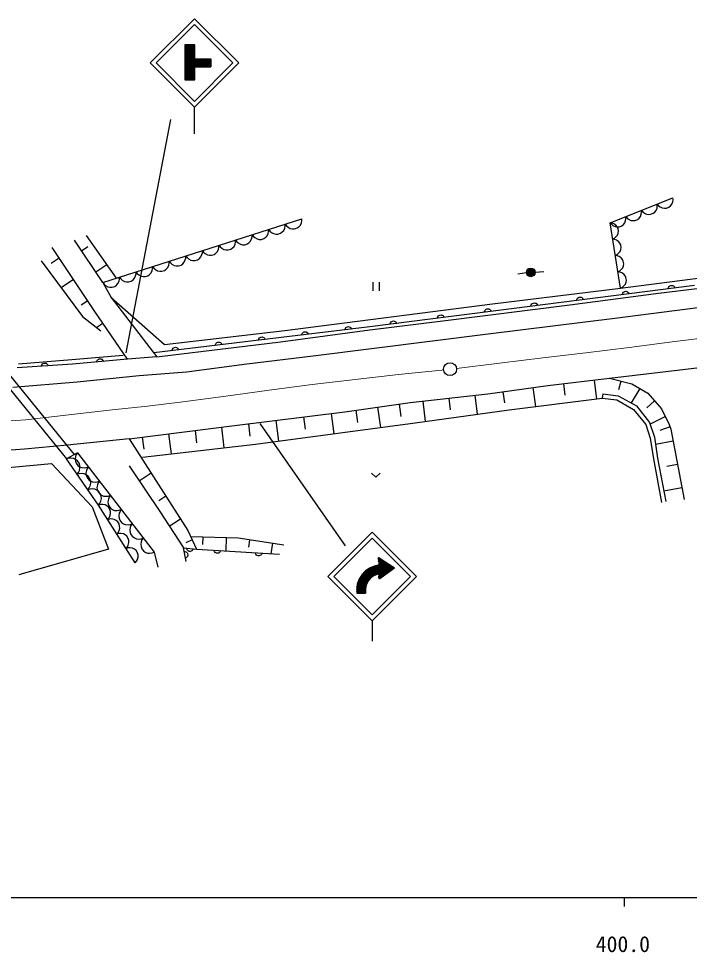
# Model space of a CAD drawing. Units: millimetres, scale not verified. Extents: x 40000 to 680000, y 20000 to 380000.
# Drawn here: x 398430 to 475478, y 198715 to 306004 of the extents above; entities that cross this region are included whole.
import ezdxf
from ezdxf.enums import TextEntityAlignment as Align

# ---------------------------------------------------------------- set-up
doc = ezdxf.new("R2010")
doc.units = ezdxf.units.MM
doc.header["$LTSCALE"] = 1000
doc.linetypes.add('CHAIN', pattern=[18.5, 12, -1.5, 3.5, -1.5])
for name, color, linetype, lineweight in [('M-BGD', 7, 'Continuous', 25), ('M-BMK', 2, 'CHAIN', 13), ('M-BMK-SRVR', 3, 'Continuous', 25), ('M-STR-STRC', 7, 'Continuous', 25), ('M-TTL-BAND', 7, 'Continuous', 25)]:
    doc.layers.add(name, color=color, linetype=linetype, lineweight=lineweight)
doc.styles.add('ＭＳ ゴシック', font='')
doc.styles.get('ＭＳ ゴシック').set_extended_font_data('MS Gothic')

# ---------------------------------------------------------------- blocks, each defined once
blk = doc.blocks.new('BUHIN76')
at = {"color": 7, "linetype": 'Continuous', "lineweight": 25}
blk.add_lwpolyline([(-397, -51), (-377, 44), (-339, 128), (-275, 225), (-194, 284), (-104, 323), (19, 339), (116, 323), (209, 287), (298, 210), (355, 138), (397, 51)], dxfattribs=at)
blk = doc.blocks.new('BUHIN77')
at = {"color": 7, "linetype": 'Continuous', "lineweight": 25}
blk.add_lwpolyline([(-397, -48), (-376, 48), (-338, 131), (-273, 227), (-191, 285), (-101, 324), (22, 339), (118, 322), (212, 285), (299, 207), (356, 135), (397, 48)], dxfattribs=at)

msp = doc.modelspace()

# ---------------------------------------------------------------- hatches: boundary and pattern name
at = {"layer": 'M-STR-STRC'}
h = msp.add_hatch(dxfattribs=at)
h.set_pattern_fill('USER', color=256, style=0, pattern_type=2)
h.set_pattern_definition([(225, (418683, 302983), (70.7107, -70.7107), [])])
h.paths.add_polyline_path([(417532, 298994), (418683, 298994), (418683, 300452), (420524, 300452), (420524, 301372), (418683, 301372), (418683, 302983), (417532, 302983)])
h = msp.add_hatch(dxfattribs=at)
h.set_pattern_fill('USER', color=256, style=0, pattern_type=2)
h.set_pattern_definition([(115.8225, (438281, 240595), (-90.0148, -43.5584), [])])
h.paths.add_polyline_path([(437265, 239990), (438282, 239990), (438281, 240595), (438511, 241258), (439100, 241901), (439495, 242111), (439861, 242214), (439804, 241756), (439912, 241691), (441625, 242905), (439839, 244048), (439734, 243978), (439861, 243234), (439120, 243047), (438355, 242603), (437910, 242160), (437502, 241492), (437322, 240946), (437260, 240547)])

# ---------------------------------------------------------------- linework, layer by layer
at = {"layer": 'M-BGD'}
for p, q in [((466376, 282556), (473598, 285407)), ((408108, 275693), (430966, 283015)), ((467582, 275051), (466376, 282556)), ((408108, 275693), (404843, 280542)), ((406178, 281086), (409649, 276187)), ((407182, 272358), (402280, 279711)), ((405659, 279329), (406375, 279812)), ((400996, 278194), (405781, 271774)), ((403097, 278485), (402168, 277866)), ((407292, 276905), (408543, 277748)), ((457753, 276883), (458751, 276938)), ((467582, 275051), (485515, 277321)), ((404731, 276034), (403311, 275088)), ((456758, 276784), (455768, 276643)), ((471927, 274456), (485456, 276138)), ((408108, 275693), (409048, 273961)), ((439129, 275720), (439129, 274720)), ((439897, 274720), (439897, 275720)), ((452853, 273226), (467582, 275051)), ((476068, 275334), (455036, 272674)), ((409048, 273961), (413897, 267678)), ((409048, 273961), (415175, 268564)), ((461735, 273120), (471927, 274456)), ((483095, 273646), (466931, 271564)), ((406365, 273583), (405591, 273067)), ((429001, 270185), (452853, 273226)), ((455036, 272674), (438783, 270583)), ((447463, 271339), (461735, 273120)), ((405781, 271774), (407882, 270140)), ((410917, 266872), (407182, 272358)), ((466931, 271564), (452666, 269789)), ((408116, 270986), (407411, 270507)), ((438783, 270583), (413950, 267606)), ((438756, 270251), (447463, 271339)), ((415175, 268564), (429001, 270185)), ((428492, 268865), (438756, 270251)), ((452666, 269789), (432278, 267217)), ((414292, 267134), (428492, 268865)), ((410450, 267281), (404556, 266814)), ((413897, 267678), (414292, 267134)), ((432278, 267217), (424625, 266299)), ((394853, 266580), (403912, 255412)), ((395719, 267100), (404796, 255910)), ((404614, 266288), (398253, 265880)), ((404556, 266814), (398428, 266288)), ((410917, 266872), (404614, 266288)), ((414292, 267134), (410917, 266872)), ((424625, 266299), (417707, 265380)), ((466315, 264688), (486623, 267086)), ((417707, 265380), (412258, 264952)), ((405156, 264217), (397748, 263605)), ((412258, 264952), (405156, 264217)), ((459238, 263849), (466315, 264688)), ((461007, 264059), (461164, 262740)), ((464546, 264478), (464805, 262295)), ((466315, 264688), (468881, 264046)), ((467598, 264367), (467347, 263361)), ((468881, 264046), (470703, 262966)), ((443389, 261887), (452331, 262906)), ((452331, 262906), (459238, 263849)), ((454058, 263142), (454233, 261859)), ((457511, 263614), (457809, 261435)), ((465532, 262875), (465477, 262378)), ((465532, 262875), (467315, 262676)), ((469792, 263506), (468804, 261840)), ((470703, 262966), (472290, 261177)), ((435916, 260830), (443389, 261887)), ((444879, 262057), (445146, 259719)), ((447860, 262396), (448015, 261039)), ((450840, 262736), (451090, 260548)), ((454770, 261062), (465477, 262378)), ((465477, 262378), (467159, 262190)), ((467159, 262190), (469083, 261110)), ((467315, 262676), (469414, 261497)), ((471497, 262072), (470601, 261278)), ((423237, 259245), (435916, 260830)), ((437161, 261006), (437357, 259618)), ((439652, 261358), (439982, 259024)), ((442143, 261711), (442343, 260298)), ((443991, 259558), (454770, 261062)), ((469083, 261110), (470467, 259355)), ((469414, 261497), (470915, 259594)), ((472290, 261177), (473167, 259388)), ((427991, 259839), (428288, 257468)), ((431161, 260235), (431337, 258828)), ((434331, 260632), (434621, 258311)), ((472729, 260283), (470971, 259421)), ((411108, 257712), (423237, 259245)), ((418689, 258670), (418865, 257274)), ((421721, 259053), (422019, 256696)), ((424822, 259443), (425001, 258010)), ((425626, 257114), (443991, 259558)), ((470467, 259355), (470973, 257802)), ((470915, 259594), (471461, 257918)), ((473269, 259101), (472089, 258685)), ((473167, 259388), (473370, 258814)), ((473370, 258814), (474889, 250747)), ((411108, 257712), (404022, 256980)), ((411108, 257712), (417859, 247181)), ((412624, 257903), (412796, 256545)), ((415656, 258286), (415946, 255992)), ((470973, 257802), (471345, 255405)), ((471461, 257918), (471838, 255490)), ((399116, 256527), (393982, 256187)), ((404022, 256980), (399116, 256527)), ((412654, 255610), (425626, 257114)), ((473623, 257470), (471590, 257087)), ((405188, 256131), (403912, 255412)), ((407609, 250113), (403912, 255412)), ((405188, 256131), (413987, 244683)), ((471345, 255405), (472290, 250410)), ((471838, 255490), (472781, 250503)), ((374491, 252358), (402205, 254900)), ((402205, 254900), (406879, 249898)), ((411108, 254612), (414632, 249389)), ((474129, 254781), (472879, 254545)), ((413640, 253763), (412257, 252876)), ((415328, 251130), (414521, 250613)), ((474636, 252092), (472555, 251700)), ((411828, 243473), (407609, 250113)), ((406879, 249898), (408764, 245061)), ((414632, 249389), (417350, 245186)), ((417015, 248498), (415711, 247661)), ((417859, 247181), (418878, 245058)), ((418369, 246120), (417623, 245762)), ((418241, 246502), (423634, 246332)), ((419589, 246460), (419562, 245594)), ((422286, 246375), (422238, 244848)), ((423634, 246332), (428899, 245525)), ((424950, 246130), (424818, 245268)), ((427583, 245727), (427399, 244526)), ((408764, 245061), (398433, 242109)), ((413987, 244683), (414412, 242982)), ((417689, 243615), (417350, 245186)), ((417350, 245186), (418878, 245058)), ((418878, 245058), (428389, 244464))]:
    msp.add_line(p, q, dxfattribs=at)
for points in [[(471792, 284695), (471942, 284514), (472120, 284380), (472374, 284251), (472615, 284221), (472854, 284237), (473134, 284348), (473320, 284499), (473475, 284686), (473573, 284954), (473607, 285171), (473598, 285407)], [(469987, 283982), (470136, 283801), (470314, 283668), (470569, 283539), (470810, 283509), (471049, 283525), (471329, 283635), (471514, 283787), (471670, 283973), (471768, 284241), (471802, 284458), (471792, 284695)], [(466376, 282556), (466525, 282376), (466703, 282242), (466958, 282113), (467199, 282083), (467438, 282099), (467718, 282210), (467903, 282361), (468059, 282548), (468157, 282816), (468191, 283033), (468181, 283269)], [(468181, 283269), (468331, 283088), (468509, 282955), (468763, 282826), (469004, 282796), (469243, 282812), (469523, 282922), (469709, 283074), (469864, 283261), (469962, 283529), (469996, 283746), (469987, 283982)], [(427156, 281795), (427298, 281599), (427471, 281450), (427724, 281300), (427970, 281253), (428217, 281253), (428512, 281347), (428713, 281490), (428886, 281672), (429005, 281941), (429055, 282162), (429061, 282405)], [(429061, 282405), (429203, 282209), (429376, 282060), (429629, 281910), (429875, 281863), (430122, 281863), (430417, 281958), (430618, 282101), (430791, 282282), (430910, 282551), (430960, 282772), (430966, 283015)], [(466677, 280680), (466882, 280785), (467047, 280927), (467224, 281143), (467303, 281368), (467338, 281600), (467291, 281890), (467185, 282100), (467040, 282288), (466804, 282438), (466604, 282516), (466376, 282556)], [(423346, 280575), (423488, 280378), (423662, 280229), (423915, 280079), (424161, 280032), (424408, 280032), (424703, 280127), (424904, 280270), (425077, 280451), (425195, 280721), (425245, 280941), (425251, 281185)], [(425251, 281185), (425393, 280989), (425567, 280840), (425820, 280689), (426066, 280642), (426312, 280643), (426608, 280737), (426809, 280880), (426981, 281062), (427100, 281331), (427150, 281552), (427156, 281795)], [(421442, 279964), (421583, 279768), (421757, 279619), (422010, 279469), (422256, 279422), (422503, 279422), (422798, 279517), (422999, 279660), (423172, 279841), (423290, 280110), (423340, 280331), (423346, 280575)], [(466979, 278804), (467183, 278909), (467348, 279051), (467525, 279267), (467605, 279491), (467640, 279723), (467593, 280014), (467487, 280223), (467341, 280411), (467105, 280561), (466905, 280640), (466677, 280680)], [(417632, 278744), (417774, 278548), (417947, 278399), (418200, 278249), (418446, 278202), (418693, 278202), (418988, 278296), (419189, 278439), (419362, 278621), (419481, 278890), (419531, 279111), (419537, 279354)], [(419537, 279354), (419678, 279158), (419852, 279009), (420105, 278859), (420351, 278812), (420598, 278812), (420893, 278907), (421094, 279050), (421267, 279231), (421386, 279500), (421436, 279721), (421442, 279964)], [(413822, 277524), (413964, 277327), (414138, 277178), (414391, 277028), (414637, 276981), (414884, 276981), (415179, 277076), (415380, 277219), (415553, 277400), (415671, 277670), (415721, 277890), (415727, 278134)], [(415727, 278134), (415869, 277938), (416043, 277789), (416295, 277638), (416542, 277591), (416788, 277592), (417084, 277686), (417285, 277829), (417457, 278011), (417576, 278280), (417626, 278501), (417632, 278744)], [(467281, 276927), (467485, 277032), (467650, 277174), (467827, 277390), (467906, 277615), (467941, 277847), (467894, 278137), (467789, 278347), (467643, 278535), (467407, 278685), (467207, 278763), (466979, 278804)], [(410013, 276303), (410154, 276107), (410328, 275958), (410581, 275808), (410827, 275761), (411074, 275761), (411369, 275856), (411570, 275999), (411743, 276180), (411862, 276449), (411912, 276670), (411918, 276913)], [(411918, 276913), (412059, 276717), (412233, 276568), (412486, 276418), (412732, 276371), (412979, 276371), (413274, 276466), (413475, 276609), (413648, 276790), (413766, 277059), (413816, 277280), (413822, 277524)], [(467582, 275051), (467787, 275156), (467951, 275298), (468128, 275514), (468208, 275738), (468243, 275970), (468196, 276261), (468090, 276470), (467944, 276658), (467709, 276808), (467508, 276887), (467281, 276927)], [(408108, 275693), (408250, 275497), (408423, 275348), (408676, 275198), (408922, 275151), (409169, 275151), (409464, 275245), (409665, 275388), (409838, 275570), (409957, 275839), (410007, 276060), (410013, 276303)], [(467784, 274287), (467805, 274382), (467842, 274465), (467907, 274562), (467988, 274621), (468078, 274660), (468201, 274676), (468298, 274660), (468391, 274623), (468479, 274546), (468537, 274474), (468578, 274387)], [(473042, 274952), (473063, 275047), (473100, 275130), (473165, 275227), (473246, 275286), (473336, 275325), (473459, 275341), (473556, 275325), (473649, 275288), (473737, 275211), (473795, 275140), (473836, 275052)], [(462526, 273621), (462546, 273717), (462584, 273800), (462649, 273897), (462730, 273956), (462820, 273995), (462943, 274011), (463039, 273995), (463133, 273958), (463221, 273881), (463279, 273809), (463320, 273722)], [(457268, 272956), (457288, 273051), (457326, 273135), (457391, 273232), (457472, 273290), (457562, 273330), (457685, 273346), (457781, 273330), (457875, 273293), (457963, 273215), (458021, 273144), (458062, 273057)], [(401034, 266058), (401061, 266152), (401103, 266233), (401174, 266326), (401258, 266380), (401350, 266413), (401474, 266421), (401570, 266399), (401661, 266357), (401744, 266274), (401797, 266200), (401833, 266110)], [(407367, 266543), (407391, 266638), (407431, 266720), (407499, 266815), (407582, 266870), (407673, 266907), (407797, 266918), (407893, 266899), (407985, 266860), (408071, 266779), (408126, 266706), (408164, 266617)], [(405144, 253646), (405301, 253853), (405400, 254080), (405474, 254387), (405444, 254655), (405366, 254909), (405175, 255183), (404964, 255344), (404722, 255465), (404408, 255501), (404165, 255483), (403912, 255412)], [(405188, 256131), (405047, 255925), (404963, 255705), (404906, 255407), (404946, 255152), (405032, 254912), (405227, 254659), (405436, 254514), (405673, 254409), (405975, 254388), (406207, 254417), (406445, 254496)], [(406445, 254496), (406304, 254290), (406220, 254069), (406163, 253772), (406203, 253516), (406289, 253277), (406484, 253023), (406693, 252878), (406929, 252774), (407232, 252753), (407464, 252781), (407702, 252860)], [(406376, 251879), (406533, 252087), (406632, 252313), (406706, 252621), (406676, 252889), (406598, 253143), (406407, 253417), (406196, 253578), (405954, 253698), (405640, 253735), (405397, 253717), (405144, 253646)], [(438960, 253779), (439460, 253307), (439960, 253779)], [(407702, 252860), (407561, 252655), (407477, 252434), (407420, 252136), (407460, 251881), (407546, 251642), (407741, 251388), (407950, 251243), (408186, 251139), (408489, 251117), (408721, 251146), (408959, 251225)], [(407609, 250113), (407765, 250321), (407864, 250547), (407938, 250855), (407908, 251123), (407830, 251377), (407639, 251650), (407428, 251812), (407186, 251932), (406872, 251969), (406629, 251950), (406376, 251879)], [(408959, 251225), (408818, 251019), (408734, 250798), (408677, 250501), (408717, 250245), (408803, 250006), (408998, 249753), (409207, 249608), (409443, 249503), (409746, 249482), (409978, 249510), (410216, 249590)], [(408663, 248453), (408815, 248637), (408913, 248839), (408993, 249117), (408977, 249363), (408915, 249597), (408751, 249855), (408565, 250010), (408350, 250129), (408064, 250175), (407842, 250168), (407609, 250113)], [(410216, 249590), (410075, 249384), (409991, 249163), (409934, 248865), (409974, 248610), (410060, 248371), (410255, 248117), (410464, 247972), (410700, 247868), (411003, 247847), (411234, 247875), (411473, 247954)], [(409718, 246793), (409870, 246977), (409968, 247179), (410048, 247457), (410031, 247703), (409970, 247937), (409806, 248195), (409620, 248350), (409404, 248469), (409119, 248515), (408896, 248508), (408663, 248453)], [(411473, 247954), (411332, 247748), (411248, 247528), (411191, 247230), (411231, 246975), (411317, 246735), (411512, 246482), (411721, 246337), (411957, 246232), (412260, 246211), (412491, 246240), (412730, 246319)], [(410773, 245133), (410924, 245317), (411023, 245519), (411103, 245797), (411086, 246043), (411025, 246277), (410861, 246535), (410675, 246690), (410459, 246810), (410174, 246855), (409951, 246848), (409718, 246793)], [(412730, 246319), (412589, 246113), (412505, 245892), (412447, 245595), (412488, 245339), (412574, 245100), (412769, 244846), (412978, 244701), (413214, 244597), (413517, 244576), (413748, 244604), (413987, 244683)], [(411828, 243473), (411979, 243657), (412078, 243859), (412158, 244137), (412141, 244383), (412079, 244617), (411916, 244875), (411730, 245030), (411514, 245150), (411229, 245195), (411006, 245188), (410773, 245133)], [(417435, 244791), (417532, 244779), (417618, 244749), (417720, 244693), (417786, 244617), (417833, 244531), (417859, 244410), (417852, 244312), (417823, 244216), (417754, 244121), (417688, 244058), (417604, 244009)], [(418513, 245089), (418473, 245000), (418419, 244926), (418336, 244845), (418244, 244804), (418148, 244784), (418024, 244794), (417933, 244830), (417849, 244885), (417779, 244979), (417738, 245061), (417715, 245155)], [(421655, 244885), (421618, 244795), (421565, 244720), (421483, 244637), (421393, 244595), (421297, 244573), (421173, 244580), (421081, 244614), (420996, 244667), (420924, 244760), (420881, 244841), (420857, 244935)], [(426411, 244588), (426373, 244498), (426320, 244423), (426239, 244340), (426148, 244297), (426053, 244275), (425929, 244283), (425837, 244317), (425752, 244370), (425680, 244463), (425637, 244544), (425612, 244637)]]:
    msp.add_lwpolyline(points, dxfattribs=at)
for radius in [498, 440, 382, 322, 265, 195, 135, 77.5, 15]:
    msp.add_circle((457253, 276855), radius, dxfattribs=at)
at = {"layer": 'M-BMK'}
for points in [[(448734, 265809), (453686, 266408), (458647, 267011), (463598, 267618), (468557, 268235), (473505, 268860), (478463, 269487), (483412, 270102), (488373, 270698), (493326, 271283), (498289, 271870), (503240, 272470), (508200, 273086), (513149, 273708), (518108, 274330), (523059, 274944), (528020, 275553), (532972, 276155), (537935, 276755), (542322, 277283), (546720, 277811)], [(396874, 259765), (399255, 259924), (404209, 260475), (409174, 261057), (413242, 261480), (417300, 261963), (422240, 262637), (427192, 263318), (432140, 263961), (437103, 264559), (442062, 265107), (447034, 265626), (447134, 265636), (447243, 265647)]]:
    msp.add_lwpolyline(points, dxfattribs=at)
at = {"layer": 'M-BMK-SRVR'}
msp.add_circle((447989, 265728), 746, dxfattribs=at)
at = {"layer": 'M-STR-STRC'}
for p, q in [((418620, 306004), (413528, 300913)), ((423711, 300913), (418620, 306004)), ((418620, 305325), (414207, 300913)), ((423032, 300913), (418620, 305325)), ((417532, 302983), (417532, 298994)), ((418683, 302983), (417532, 302983)), ((418683, 301372), (418683, 302983)), ((418620, 295822), (413528, 300913)), ((418620, 296501), (414207, 300913)), ((418620, 295822), (423711, 300913)), ((418620, 296501), (423032, 300913)), ((418683, 301372), (420524, 301372)), ((418683, 298994), (418683, 300452)), ((418683, 300452), (420524, 300452)), ((420524, 301372), (420524, 300452)), ((417532, 298994), (418683, 298994)), ((418620, 292767), (418620, 295822)), ((410775, 267605), (415927, 294399)), ((426143, 259485), (435923, 245426)), ((439035, 246985), (433944, 241894)), ((444127, 241894), (439035, 246985)), ((439035, 246306), (434623, 241894)), ((443448, 241894), (439035, 246306)), ((439734, 243978), (439861, 243234)), ((439839, 244048), (441625, 242905)), ((439912, 241691), (441625, 242905)), ((439035, 236802), (433944, 241894)), ((439035, 237481), (434623, 241894)), ((439035, 236802), (444127, 241894)), ((439035, 237481), (443448, 241894)), ((439804, 241756), (439861, 242214)), ((437265, 239990), (438282, 239990)), ((439035, 236802), (439035, 234485))]:
    msp.add_line(p, q, dxfattribs=at)
for centre, radius, start, end in [((439802, 243990), 69, 57.38077, 189.69095), ((440206, 240297), 2957, 96.70319, 185.95551), ((440206, 240297), 1948, 100.20398, 189.06003), ((439872, 241748), 69, 172.87497, 305.31122)]:
    msp.add_arc(centre, radius, start, end, dxfattribs=at)
at = {"layer": 'M-TTL-BAND'}
for p, q in [((40000, 205000), (579000, 205000)), ((468000, 205000), (468000, 204000))]:
    msp.add_line(p, q, dxfattribs=at)

# ---------------------------------------------------------------- block references
at = {"layer": 'M-BGD'}
for name, p in [('BUHIN76', (452327, 272325)), ('BUHIN76', (446909, 271629)), ('BUHIN77', (436299, 270286)), ('BUHIN76', (441491, 270932)), ('BUHIN77', (426366, 269095)), ('BUHIN77', (431333, 269690)), ('BUHIN77', (416433, 267904)), ('BUHIN77', (421400, 268499))]:
    msp.add_blockref(name, p, dxfattribs=at)

# ---------------------------------------------------------------- texts
at = {"layer": 'M-TTL-BAND', "style": 'ＭＳ ゴシック'}
msp.add_text('400.0', height=1833, dxfattribs=at).set_placement((467844, 198195), align=Align.BOTTOM_CENTER)

doc.saveas('drawing.dxf')
